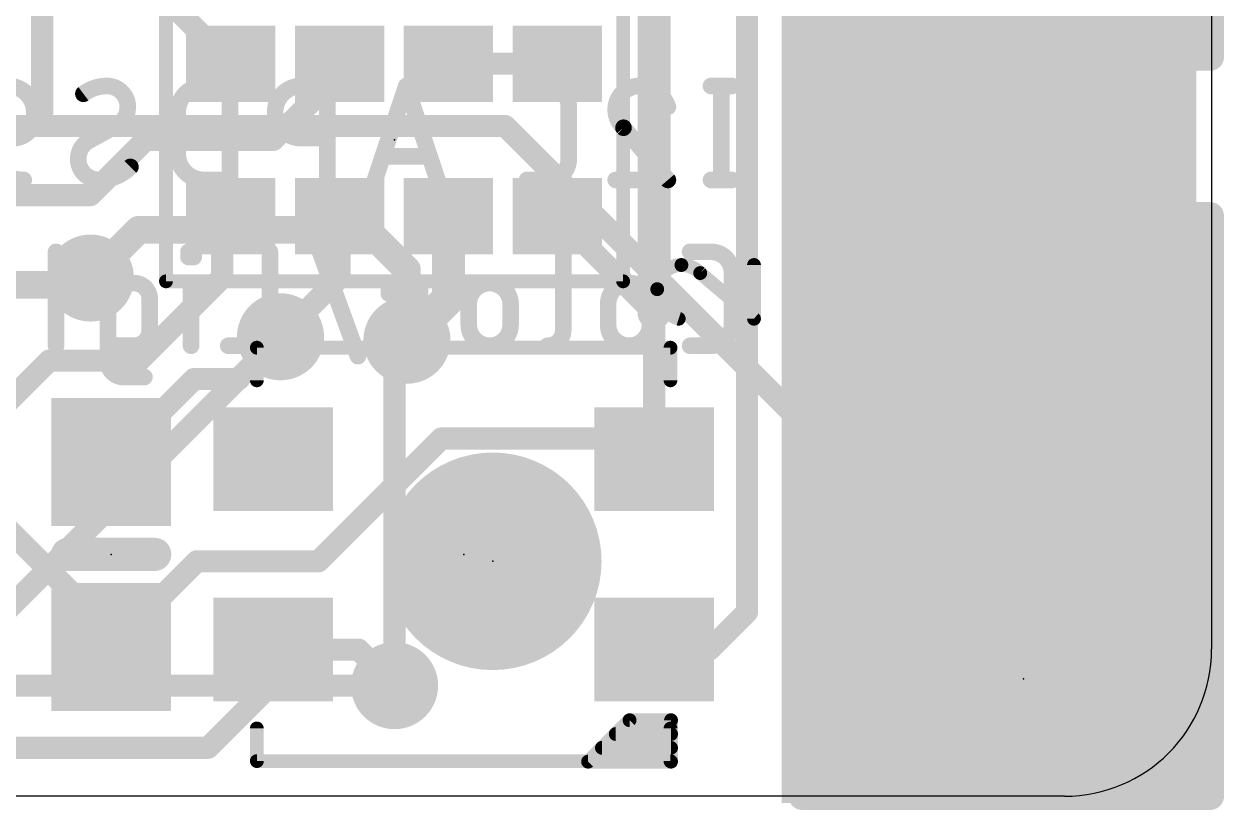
# Model space of a CAD drawing. Extents: x -5 to 27.9, y -6.2 to 6.2.
# Drawn here: x 16.92 to 27.94, y -6.16 to 1.07 of the extents above; entities that cross this region are included whole.
import ezdxf

# ---------------------------------------------------------------- set-up
doc = ezdxf.new("R2010")
doc.units = 0
for name, color, linetype in [('1', 12, 'CONTINUOUS'), ('16', 5, 'CONTINUOUS'), ('18', 3, 'CONTINUOUS'), ('20', 53, 'CONTINUOUS'), ('21', 40, 'CONTINUOUS'), ('22', 6, 'CONTINUOUS'), ('23', 53, 'CONTINUOUS'), ('24', 53, 'CONTINUOUS'), ('29', 253, 'CONTINUOUS'), ('30', 253, 'CONTINUOUS'), ('46', 140, 'CONTINUOUS')]:
    doc.layers.add(name, color=color, linetype=linetype)

# ---------------------------------------------------------------- blocks, each defined once
blk = doc.blocks.new('RECT')
blk.add_solid([(-0.5, -0.5), (0.5, -0.5), (-0.5, 0.5), (0.5, 0.5)])
blk = doc.blocks.new('PIE')
at = {"const_width": 0.5}
blk.add_lwpolyline([(0, -0.25, 1), (0, 0.25, 1), (0, -0.25)], format="xyb", dxfattribs=at)
blk = doc.blocks.new('ROUNDV')
at = {"const_width": 0.5}
blk.add_lwpolyline([(0, -0.25, 1), (0, 0.25, 1), (0, -0.25)], format="xyb", dxfattribs=at)

msp = doc.modelspace()

# ---------------------------------------------------------------- linework, layer by layer
at = {"layer": '1'}
for points, const_width in [([(24.0665, 0.762), (24.0665, 6.0325)], 0.254), ([(27.813, 6.0325), (27.813, 0.762)], 0.254), ([(23.5585, 2.5895), (23.5585, -4.3395)], 0.2032), ([(17.907, 1.608), (18.815, 0.7)], 0.2032), ([(22.705, 1.3615), (22.705, -1.59)], 0.3048), ([(27.813, 0.762), (24.0665, 0.762)], 0.254), ([(19.815, 0.6089), (19.815, 0.7)], 0.2032), ([(21.815, 0.7), (20.815, 0.7)], 0.2032), ([(19.815, 0.6089), (19.2061, 0)], 0.2032), ([(17.526, -0.508), (18.034, 0)], 0.2032), ([(18.034, 0), (19.2061, 0)], 0.2032), ([(14.1605, -0.508), (17.526, -0.508)], 0.2032), ([(18.736, -0.568), (18.6725, -0.6315)], 0.2032), ([(18.6725, -0.6315), (18.815, -0.6315)], 0.2032), ([(18.736, -0.568), (18.736, -1.2665)], 0.2032), ([(18.815, -0.6315), (18.815, -0.7)], 0.2032), ([(20.815, -0.7), (20.815, -1.4605)], 0.3048), ([(19.815, -0.7), (19.815, -1.267)], 0.2032), ([(21.815, -0.7), (22.705, -1.59)], 0.2032), ([(24.0665, -0.6985), (27.813, -0.6985)], 0.254), ([(24.0665, -6.0325), (24.0665, -0.6985)], 0.254), ([(27.813, -0.6985), (27.813, -6.0325)], 0.254), ([(17.4625, -1.3335), (16.2805, -1.3335)], 0.254), ([(17.526, -1.27), (17.4625, -1.3335)], 0.254), ([(18.736, -1.2665), (17.974, -2.0285)], 0.2032), ([(19.2722, -1.8098), (19.815, -1.267)], 0.2032), ([(20.434, -1.8415), (20.815, -1.4605)], 0.3048), ([(22.705, -1.59), (22.705, -2.935)], 0.2032), ([(19.2722, -1.8098), (18.8912, -2.1907)], 0.2032), ([(17.1485, -2.0285), (16.2805, -2.8965)], 0.2032), ([(17.1485, -2.0285), (17.974, -2.0285)], 0.2032), ([(18.8912, -2.1907), (18.8912, -2.198)], 0.2032), ([(17.7165, -2.96), (18.4785, -2.198)], 0.2032), ([(18.8912, -2.198), (18.4785, -2.198)], 0.2032), ([(19.6215, -3.8735), (20.7505, -2.7445)], 0.2032), ([(20.7505, -2.7445), (22.5145, -2.7445)], 0.2032), ([(22.5145, -2.7445), (22.705, -2.935)], 0.2032), ([(17.7165, -4.525), (16.1925, -3.001)], 0.2032), ([(17.7165, -4.66), (18.503, -3.8735)], 0.2032), ([(18.503, -3.8735), (19.6215, -3.8735)], 0.2032), ([(23.5585, -4.3395), (23.213, -4.685)], 0.2032), ([(17.7165, -4.66), (17.7165, -4.525)], 0.2032), ([(19.205, -4.685), (19.205, -4.826)], 0.254), ([(19.205, -4.685), (19.304, -4.685)], 0.254), ([(19.304, -4.685), (19.9885, -4.685)], 0.2032), ([(19.9885, -4.685), (20.2247, -4.9213)], 0.2032), ([(23.213, -4.685), (22.705, -4.685)], 0.2032), ([(19.205, -4.826), (19.205, -4.9885)], 0.2032), ([(20.32, -5.0165), (20.2247, -4.9213)], 0.254), ([(19.205, -4.9885), (18.6055, -5.588)], 0.2032), ([(20.32, -5.0165), (20.32, -5.0165)], 0.254), ([(18.6055, -5.588), (16.764, -5.588)], 0.2032), ([(27.813, -6.0325), (24.0665, -6.0325)], 0.254)]:
    msp.add_lwpolyline(points, dxfattribs=dict(at, const_width=const_width))
for points, const_width in [([(24.0665, 0.8255, 1), (24.0665, 0.6985)], 0.127), ([(27.813, 0.6985, 1), (27.813, 0.8255)], 0.127), ([(18.7791, 0.6641, 1), (18.8509, 0.7359)], 0.1016), ([(19.8658, 0.7, 1), (19.7642, 0.7)], 0.1016), ([(20.815, 0.7508, 1), (20.815, 0.6492)], 0.1016), ([(21.815, 0.6492, 1), (21.815, 0.7508)], 0.1016), ([(24.003, 0.762, 1), (24.13, 0.762)], 0.127), ([(27.7495, 0.762, 1), (27.8765, 0.762)], 0.127), ([(19.8509, 0.573, 1), (19.7791, 0.6449)], 0.1016), ([(19.7642, 0.6089, 1), (19.8658, 0.6089)], 0.1016), ([(18.034, 0.0508, 1), (18.034, -0.0508)], 0.1016), ([(18.0699, -0.0359, 1), (17.9981, 0.0359)], 0.1016), ([(19.1701, 0.0359, 1), (19.242, -0.0359)], 0.1016), ([(19.2061, -0.0508, 1), (19.2061, 0.0508)], 0.1016), ([(17.4901, -0.4721, 1), (17.5619, -0.5439)], 0.1016), ([(17.526, -0.5588, 1), (17.526, -0.4572)], 0.1016), ([(18.6725, -0.5807, 1), (18.6725, -0.6823)], 0.1016), ([(18.6366, -0.5956, 1), (18.7084, -0.6674)], 0.1016), ([(18.7868, -0.568, 1), (18.6852, -0.568)], 0.1016), ([(18.7719, -0.6039, 1), (18.7001, -0.5321)], 0.1016), ([(18.8658, -0.6315, 1), (18.7642, -0.6315)], 0.1016), ([(18.815, -0.6823, 1), (18.815, -0.5807)], 0.1016), ([(20.8912, -0.7, 1), (20.7388, -0.7)], 0.1524), ([(18.7642, -0.7, 1), (18.8658, -0.7)], 0.1016), ([(19.8658, -0.7, 1), (19.7642, -0.7)], 0.1016), ([(21.8509, -0.6641, 1), (21.7791, -0.7359)], 0.1016), ([(24.0665, -0.635, 1), (24.0665, -0.762)], 0.127), ([(24.13, -0.6985, 1), (24.003, -0.6985)], 0.127), ([(27.8765, -0.6985, 1), (27.7495, -0.6985)], 0.127), ([(27.813, -0.762, 1), (27.813, -0.635)], 0.127), ([(17.4625, -1.397, 1), (17.4625, -1.27)], 0.127), ([(17.5709, -1.3149, 1), (17.4811, -1.2251)], 0.127), ([(18.7719, -1.3024, 1), (18.7001, -1.2306)], 0.1016), ([(19.8509, -1.3029, 1), (19.7791, -1.2311)], 0.1016), ([(17.4176, -1.2886, 1), (17.5074, -1.3784)], 0.127), ([(18.6852, -1.2665, 1), (18.7868, -1.2665)], 0.1016), ([(19.7642, -1.267, 1), (19.8658, -1.267)], 0.1016), ([(20.8689, -1.5144, 1), (20.7611, -1.4066)], 0.1524), ([(20.7388, -1.4605, 1), (20.8912, -1.4605)], 0.1524), ([(22.6288, -1.59, 1), (22.7812, -1.59)], 0.1524), ([(22.7558, -1.59, 1), (22.6542, -1.59)], 0.1016), ([(22.6691, -1.6259, 1), (22.7409, -1.5541)], 0.1016), ([(19.2363, -1.7738, 1), (19.3082, -1.8457)], 0.1016), ([(19.3082, -1.8457, 1), (19.2363, -1.7738)], 0.1016), ([(20.3801, -1.7876, 1), (20.4879, -1.8954)], 0.1524), ([(17.1485, -1.9777, 1), (17.1485, -2.0793)], 0.1016), ([(17.1844, -2.0644, 1), (17.1126, -1.9926)], 0.1016), ([(17.9381, -1.9926, 1), (18.0099, -2.0644)], 0.1016), ([(17.974, -2.0793, 1), (17.974, -1.9777)], 0.1016), ([(18.942, -2.1907, 1), (18.8405, -2.1907)], 0.1016), ([(18.4785, -2.1472, 1), (18.4785, -2.2488)], 0.1016), ([(18.5144, -2.2339, 1), (18.4426, -2.1621)], 0.1016), ([(18.8553, -2.1548, 1), (18.9272, -2.2267)], 0.1016), ([(18.8405, -2.198, 1), (18.942, -2.198)], 0.1016), ([(18.8912, -2.2488, 1), (18.8912, -2.1472)], 0.1016), ([(20.7505, -2.6937, 1), (20.7505, -2.7953)], 0.1016), ([(20.7864, -2.7804, 1), (20.7146, -2.7086)], 0.1016), ([(22.5504, -2.7086, 1), (22.4786, -2.7804)], 0.1016), ([(22.5145, -2.7953, 1), (22.5145, -2.6937)], 0.1016), ([(22.6691, -2.9709, 1), (22.7409, -2.8991)], 0.1016), ([(17.6806, -2.9241, 1), (17.7524, -2.9959)], 0.1016), ([(22.6542, -2.935, 1), (22.7558, -2.935)], 0.1016), ([(18.503, -3.8227, 1), (18.503, -3.9243)], 0.1016), ([(18.5389, -3.9094, 1), (18.4671, -3.8376)], 0.1016), ([(19.5856, -3.8376, 1), (19.6574, -3.9094)], 0.1016), ([(19.6215, -3.9243, 1), (19.6215, -3.8227)], 0.1016), ([(23.5077, -4.3395, 1), (23.6093, -4.3395)], 0.1016), ([(23.5944, -4.3754, 1), (23.5226, -4.3036)], 0.1016), ([(17.7673, -4.525, 1), (17.6657, -4.525)], 0.1016), ([(17.6806, -4.5609, 1), (17.7524, -4.489)], 0.1016), ([(17.6806, -4.6241, 1), (17.7524, -4.6959)], 0.1016), ([(17.6657, -4.66, 1), (17.7673, -4.66)], 0.1016), ([(19.2685, -4.685, 1), (19.1415, -4.685)], 0.127), ([(19.205, -4.6215, 1), (19.205, -4.7485)], 0.127), ([(19.304, -4.6342, 1), (19.304, -4.7358)], 0.1016), ([(19.304, -4.7485, 1), (19.304, -4.6215)], 0.127), ([(20.0244, -4.6491, 1), (19.9526, -4.7209)], 0.1016), ([(19.9885, -4.7358, 1), (19.9885, -4.6342)], 0.1016), ([(22.705, -4.6342, 1), (22.705, -4.7358)], 0.1016), ([(23.1771, -4.6491, 1), (23.2489, -4.7209)], 0.1016), ([(23.213, -4.7358, 1), (23.213, -4.6342)], 0.1016), ([(19.2558, -4.826, 1), (19.1542, -4.826)], 0.1016), ([(19.1415, -4.826, 1), (19.2685, -4.826)], 0.127), ([(20.2696, -4.8763, 1), (20.1798, -4.9662)], 0.127), ([(20.1888, -4.9572, 1), (20.2607, -4.8853)], 0.1016), ([(19.1542, -4.9885, 1), (19.2558, -4.9885)], 0.1016), ([(19.2409, -5.0244, 1), (19.1691, -4.9526)], 0.1016), ([(20.32, -4.953, 1), (20.32, -5.08)], 0.127), ([(20.2751, -5.0614, 1), (20.3649, -4.9716)], 0.127), ([(20.32, -5.08, 1), (20.32, -4.953)], 0.127), ([(18.5696, -5.5521, 1), (18.6414, -5.6239)], 0.1016), ([(18.6055, -5.6388, 1), (18.6055, -5.5372)], 0.1016), ([(24.0665, -5.969, 1), (24.0665, -6.096)], 0.127), ([(27.813, -6.096, 1), (27.813, -5.969)], 0.127), ([(24.003, -6.0325, 1), (24.13, -6.0325)], 0.127), ([(27.7495, -6.0325, 1), (27.8765, -6.0325)], 0.127)]:
    msp.add_lwpolyline(points, format="xyb", dxfattribs=dict(at, const_width=const_width))
at = {"layer": '16'}
for points, const_width in [([(24.0665, 0.762), (24.0665, 6.0325)], 0.254), ([(27.813, 6.0325), (27.813, 0.762)], 0.254), ([(27.813, 0.762), (24.0665, 0.762)], 0.254), ([(15.367, 0.127), (21.336, 0.127)], 0.2032), ([(21.336, 0.127), (24.638, -3.175)], 0.2032), ([(24.0665, -0.6985), (27.813, -0.6985)], 0.254), ([(24.0665, -5.969), (24.0665, -0.6985)], 0.254), ([(27.813, -0.6985), (27.813, -5.969)], 0.254), ([(17.526, -1.27), (17.9705, -0.8255)], 0.254), ([(20.066, -0.8255), (17.9705, -0.8255)], 0.254), ([(20.066, -0.8255), (20.434, -1.1935)], 0.254), ([(20.434, -1.1935), (20.434, -1.8415)], 0.254), ([(16.5735, -4.5085), (19.2722, -1.8098)], 0.2032), ([(20.32, -1.9555), (20.434, -1.8415)], 0.2032), ([(20.32, -4.826), (20.32, -1.9555)], 0.2032), ([(24.638, -3.175), (26.035, -3.175)], 0.2032), ([(20.32, -5.0165), (20.32, -4.826)], 0.254), ([(20.066, -5.0165), (8.1915, -5.0165)], 0.2032), ([(20.32, -5.0165), (20.066, -5.0165)], 0.254), ([(27.813, -5.969), (24.0665, -5.969)], 0.254)]:
    msp.add_lwpolyline(points, dxfattribs=dict(at, const_width=const_width))
for points, const_width in [([(24.0665, 0.8255, 1), (24.0665, 0.6985)], 0.127), ([(27.813, 0.6985, 1), (27.813, 0.8255)], 0.127), ([(24.003, 0.762, 1), (24.13, 0.762)], 0.127), ([(27.7495, 0.762, 1), (27.8765, 0.762)], 0.127), ([(21.3719, 0.1629, 1), (21.3001, 0.0911)], 0.1016), ([(21.336, 0.0762, 1), (21.336, 0.1778)], 0.1016), ([(24.0665, -0.635, 1), (24.0665, -0.762)], 0.127), ([(24.13, -0.6985, 1), (24.003, -0.6985)], 0.127), ([(27.8765, -0.6985, 1), (27.7495, -0.6985)], 0.127), ([(27.813, -0.762, 1), (27.813, -0.635)], 0.127), ([(17.9705, -0.762, 1), (17.9705, -0.889)], 0.127), ([(18.0154, -0.8704, 1), (17.9256, -0.7806)], 0.127), ([(20.1109, -0.7806, 1), (20.0211, -0.8704)], 0.127), ([(20.066, -0.889, 1), (20.066, -0.762)], 0.127), ([(20.4975, -1.1935, 1), (20.3705, -1.1935)], 0.127), ([(20.3891, -1.2384, 1), (20.4789, -1.1486)], 0.127), ([(17.4811, -1.2251, 1), (17.5709, -1.3149)], 0.127), ([(19.3082, -1.8457, 1), (19.2363, -1.7738)], 0.1016), ([(20.4699, -1.8774, 1), (20.3981, -1.8056)], 0.1016), ([(20.3708, -1.9555, 1), (20.2692, -1.9555)], 0.1016), ([(20.2841, -1.9196, 1), (20.3559, -1.9914)], 0.1016), ([(20.3705, -1.8415, 1), (20.4975, -1.8415)], 0.127), ([(24.638, -3.1242, 1), (24.638, -3.2258)], 0.1016), ([(26.035, -3.2258, 1), (26.035, -3.1242)], 0.1016), ([(24.6021, -3.2109, 1), (24.6739, -3.1391)], 0.1016), ([(20.3835, -4.826, 1), (20.2565, -4.826)], 0.127), ([(20.2692, -4.826, 1), (20.3708, -4.826)], 0.1016), ([(20.066, -4.953, 1), (20.066, -5.08)], 0.127), ([(20.066, -5.0673, 1), (20.066, -4.9657)], 0.1016), ([(20.2565, -5.0165, 1), (20.3835, -5.0165)], 0.127), ([(20.32, -5.08, 1), (20.32, -4.953)], 0.127), ([(24.0665, -5.9055, 1), (24.0665, -6.0325)], 0.127), ([(27.813, -6.0325, 1), (27.813, -5.9055)], 0.127), ([(24.003, -5.969, 1), (24.13, -5.969)], 0.127), ([(27.7495, -5.969, 1), (27.8765, -5.969)], 0.127)]:
    msp.add_lwpolyline(points, format="xyb", dxfattribs=dict(at, const_width=const_width))
at = {"layer": '20'}
for p, q in [((27.8255, 4.6824), (27.8255, -4.6825)), ((26.4755, -6.0325), (-3.683, -6.0325))]:
    msp.add_line(p, q, dxfattribs=at)
msp.add_arc((26.4755, -4.6825), 1.35, 270, 0, dxfattribs=at)
at = {"layer": '21'}
for points, const_width in [([(17.0829, 4.4495), (17.0829, 0.2495)], 0.2032), ([(18.22, -1.3), (18.22, 1.3)], 0.127), ([(22.42, 1.3), (22.42, -1.3)], 0.127), ([(23.622, -1.6439), (23.622, -1.1501)], 0.127), ([(23.1281, -1.2241), (23.622, -1.6439)], 0.127), ([(22.42, -1.3), (18.22, -1.3)], 0.127), ([(22.855, -1.91), (19.055, -1.91)], 0.127), ([(19.055, -1.91), (19.055, -2.21)], 0.127), ([(22.855, -2.21), (22.855, -1.91)], 0.127), ([(18.1165, -3.81), (17.3165, -3.81)], 0.3048), ([(22.479, -5.334), (22.098, -5.715)], 0.127), ([(22.86, -5.334), (22.479, -5.334)], 0.127), ([(22.86, -5.715), (22.86, -5.334)], 0.127), ([(19.055, -5.71), (19.055, -5.41)], 0.127), ([(22.352, -5.461), (22.86, -5.461)], 0.127), ([(22.855, -5.41), (22.855, -5.71)], 0.127), ([(22.225, -5.588), (22.86, -5.588)], 0.127), ([(22.855, -5.71), (19.055, -5.71)], 0.127), ([(22.098, -5.715), (22.86, -5.715)], 0.127), ([(22.098, -5.715), (22.86, -5.715)], 0.127)]:
    msp.add_lwpolyline(points, dxfattribs=dict(at, const_width=const_width))
for points, const_width in [([(17.0321, 0.2495, 1), (17.1337, 0.2495)], 0.1016), ([(22.9552, -1.1501, 0.4142), (22.733, -1.3723)], 0.127), ([(23.1281, -1.2241, 0.2053), (22.9552, -1.1501)], 0.127), ([(22.9552, -1.1183, 1), (22.9553, -1.1818)], 0.0635), ([(22.9552, -1.1818, 1), (22.9552, -1.1183)], 0.0635), ([(23.6537, -1.1501, 1), (23.5903, -1.1501)], 0.0635), ([(23.1487, -1.1999, 1), (23.1075, -1.2483)], 0.0635), ([(23.1051, -1.246, 1), (23.1511, -1.2022)], 0.0635), ([(18.22, -1.2683, 1), (18.22, -1.3317)], 0.0635), ([(18.1883, -1.3, 1), (18.2518, -1.3)], 0.0635), ([(22.3883, -1.3, 1), (22.4518, -1.3)], 0.0635), ([(22.42, -1.3317, 1), (22.42, -1.2683)], 0.0635), ([(22.733, -1.3723, 0.3252), (22.9306, -1.6439)], 0.127), ([(22.7647, -1.3723, 1), (22.7013, -1.3723)], 0.0635), ([(22.7013, -1.3723, 1), (22.7647, -1.3723)], 0.0635), ([(22.9208, -1.6741, 1), (22.9403, -1.6137)], 0.0635), ([(23.5903, -1.6439, 1), (23.6537, -1.6439)], 0.0635), ([(23.6014, -1.6681, 1), (23.6426, -1.6198)], 0.0635), ([(19.055, -1.8783, 1), (19.055, -1.9418)], 0.0635), ([(19.0867, -1.91, 1), (19.0233, -1.91)], 0.0635), ([(22.8867, -1.91, 1), (22.8233, -1.91)], 0.0635), ([(22.855, -1.9418, 1), (22.855, -1.8783)], 0.0635), ([(19.0233, -2.21, 1), (19.0867, -2.21)], 0.0635), ([(22.8233, -2.21, 1), (22.8867, -2.21)], 0.0635), ([(17.3165, -3.7338, 1), (17.3165, -3.8862)], 0.1524), ([(18.1165, -3.8862, 1), (18.1165, -3.7338)], 0.1524), ([(22.479, -5.3023, 1), (22.479, -5.3658)], 0.0635), ([(22.5015, -5.3565, 1), (22.4565, -5.3115)], 0.0635), ([(22.8917, -5.334, 1), (22.8283, -5.334)], 0.0635), ([(22.86, -5.3658, 1), (22.86, -5.3023)], 0.0635), ([(19.0867, -5.41, 1), (19.0233, -5.41)], 0.0635), ([(22.352, -5.4293, 1), (22.352, -5.4928)], 0.0635), ([(22.8867, -5.41, 1), (22.8233, -5.41)], 0.0635), ([(22.86, -5.4928, 1), (22.86, -5.4293)], 0.0635), ([(22.225, -5.5563, 1), (22.225, -5.6197)], 0.0635), ([(22.86, -5.6197, 1), (22.86, -5.5563)], 0.0635), ([(19.055, -5.6783, 1), (19.055, -5.7417)], 0.0635), ([(19.0233, -5.71, 1), (19.0867, -5.71)], 0.0635), ([(22.0755, -5.6925, 1), (22.1205, -5.7375)], 0.0635), ([(22.098, -5.6833, 1), (22.098, -5.7467)], 0.0635), ([(22.098, -5.6833, 1), (22.098, -5.7467)], 0.0635), ([(22.8233, -5.71, 1), (22.8867, -5.71)], 0.0635), ([(22.8283, -5.715, 1), (22.8917, -5.715)], 0.0635), ([(22.855, -5.7417, 1), (22.855, -5.6783)], 0.0635), ([(22.86, -5.7467, 1), (22.86, -5.6833)], 0.0635), ([(22.86, -5.7467, 1), (22.86, -5.6833)], 0.0635)]:
    msp.add_lwpolyline(points, format="xyb", dxfattribs=dict(at, const_width=const_width))
at = {"layer": '22'}
for points, const_width in [([(17.0096, 0.2554, 1), (16.5298, 0.2554)], 0.1524), ([(17.6776, 0.4953, 0.1623), (17.4617, 0.4233)], 0.1524), ([(17.8695, 0.3034, 0.4142), (17.6776, 0.4953)], 0.1524), ([(17.6776, 0.5334, 1), (17.6776, 0.4572)], 0.0762), ([(17.6776, 0.4572, 1), (17.6776, 0.5334)], 0.0762), ([(18.568, 0.4953, 0.4142), (18.3281, 0.2554)], 0.1524), ([(18.568, 0.5334, 1), (18.568, 0.4572)], 0.0762), ([(18.568, 0.4572, 1), (18.568, 0.5334)], 0.0762), ([(18.846, 0.4953, 1), (18.7698, 0.4953)], 0.0762), ([(18.8079, 0.4572, 1), (18.8079, 0.5334)], 0.0762), ([(19.4629, 0.4953, 1), (19.4629, 0.0155)], 0.1524), ([(19.4629, 0.5334, 1), (19.4629, 0.4572)], 0.0762), ([(19.4629, 0.4572, 1), (19.4629, 0.5334)], 0.0762), ([(19.7409, 0.4953, 1), (19.6647, 0.4953)], 0.0762), ([(19.7028, 0.4572, 1), (19.7028, 0.5334)], 0.0762), ([(20.4634, 0.5073, 1), (20.3911, 0.4833)], 0.0762), ([(20.4634, 0.4833, 1), (20.3911, 0.5073)], 0.0762), ([(21.5368, 0.5334, 1), (21.5368, 0.4572)], 0.0762), ([(21.9206, 0.3034, 0.4142), (21.7287, 0.4953)], 0.1524), ([(21.7287, 0.5334, 1), (21.7287, 0.4572)], 0.0762), ([(21.7287, 0.4572, 1), (21.7287, 0.5334)], 0.0762), ([(22.5673, 0.4953, 0.4142), (22.3514, 0.2794)], 0.1524), ([(22.8312, 0.3034, 0.3252), (22.5673, 0.4953)], 0.1524), ([(22.5673, 0.5334, 1), (22.5673, 0.4572)], 0.0762), ([(22.5673, 0.4572, 1), (22.5673, 0.5334)], 0.0762), ([(23.2269, 0.5334, 1), (23.2269, 0.4572)], 0.0762), ([(23.3609, 0.4953, 1), (23.2847, 0.4953)], 0.0762), ([(23.4188, 0.4572, 1), (23.4188, 0.5334)], 0.0762), ([(17.4388, 0.4538, 1), (17.4845, 0.3929)], 0.0762), ([(17.0477, 0.2554, 1), (16.9715, 0.2554)], 0.0762), ([(17.7735, 0.1355, 0.2656), (17.8695, 0.3034)], 0.1524), ([(17.9076, 0.3034, 1), (17.8314, 0.3034)], 0.0762), ([(17.8314, 0.3034, 1), (17.9076, 0.3034)], 0.0762), ([(18.3662, 0.2554, 1), (18.29, 0.2554)], 0.0762), ([(21.9587, 0.3034, 1), (21.8825, 0.3034)], 0.0762), ([(21.8825, 0.3034, 1), (21.9587, 0.3034)], 0.0762), ([(22.3514, 0.2794, 0.2053), (22.4234, 0.1115)], 0.1524), ([(22.3895, 0.2794, 1), (22.3133, 0.2794)], 0.0762), ([(22.795, 0.2916, 1), (22.8675, 0.3151)], 0.0762), ([(16.8177, 0.0155, 0.4142), (17.0096, 0.2074)], 0.1524), ([(16.9715, 0.2554, 1), (17.0477, 0.2554)], 0.0762), ([(17.0477, 0.2074, 1), (16.9715, 0.2074)], 0.0762), ([(16.9715, 0.2074, 1), (17.0477, 0.2074)], 0.0762), ([(18.29, 0.2554, 1), (18.3662, 0.2554)], 0.0762), ([(22.3133, 0.2794, 1), (22.3895, 0.2794)], 0.0762), ([(17.7542, 0.1683, 1), (17.7929, 0.1026)], 0.0762), ([(17.7918, 0.102, 1), (17.7553, 0.1689)], 0.0762), ([(22.4524, 0.1362, 1), (22.3944, 0.0868)], 0.0762), ([(22.3971, 0.0839, 1), (22.4497, 0.1391)], 0.0762), ([(16.5298, 0.0155, 0.4142), (16.9136, -0.3683)], 0.1524), ([(17.5097, -0.0085, 0.2656), (17.4137, -0.1764)], 0.1524), ([(17.4914, 0.025, 1), (17.5279, -0.0419)], 0.0762), ([(17.529, -0.0413, 1), (17.4903, 0.0244)], 0.0762), ([(19.4629, 0.0536, 1), (19.4629, -0.0226)], 0.0762), ([(19.4629, -0.0226, 1), (19.4629, 0.0536)], 0.0762), ([(19.7028, -0.0226, 1), (19.7028, 0.0536)], 0.0762), ([(17.4137, -0.1764, 0.4142), (17.6056, -0.3683)], 0.1524), ([(17.4518, -0.1764, 1), (17.3756, -0.1764)], 0.0762), ([(18.3281, -0.1284, 0.4142), (18.568, -0.3683)], 0.1524), ([(18.3662, -0.1284, 1), (18.29, -0.1284)], 0.0762), ([(18.29, -0.1284, 1), (18.3662, -0.1284)], 0.0762), ([(20.2114, -0.1143, 1), (20.2114, -0.1905)], 0.0762), ([(20.6432, -0.1905, 1), (20.6432, -0.1143)], 0.0762), ([(21.7287, -0.3683, 0.4142), (21.9206, -0.1764)], 0.1524), ([(21.9587, -0.1764, 1), (21.8825, -0.1764)], 0.0762), ([(17.3756, -0.1764, 1), (17.4518, -0.1764)], 0.0762), ([(17.6056, -0.3683, 0.2), (17.8935, -0.2484)], 0.1524), ([(17.9205, -0.2752, 1), (17.8664, -0.2215)], 0.0762), ([(21.8825, -0.1764, 1), (21.9587, -0.1764)], 0.0762), ([(16.9136, -0.4064, 1), (16.9136, -0.3302)], 0.0762), ([(17.6056, -0.3302, 1), (17.6056, -0.4064)], 0.0762), ([(17.6056, -0.4064, 1), (17.6056, -0.3302)], 0.0762), ([(18.568, -0.3302, 1), (18.568, -0.4064)], 0.0762), ([(18.568, -0.4064, 1), (18.568, -0.3302)], 0.0762), ([(18.7698, -0.3683, 1), (18.846, -0.3683)], 0.0762), ([(18.8079, -0.4064, 1), (18.8079, -0.3302)], 0.0762), ([(19.6647, -0.3683, 1), (19.7409, -0.3683)], 0.0762), ([(20.1032, -0.3563, 1), (20.1755, -0.3803)], 0.0762), ([(20.679, -0.3803, 1), (20.7513, -0.3563)], 0.0762), ([(21.5368, -0.3302, 1), (21.5368, -0.4064)], 0.0762), ([(21.7287, -0.3302, 1), (21.7287, -0.4064)], 0.0762), ([(21.7287, -0.4064, 1), (21.7287, -0.3302)], 0.0762), ([(22.3514, -0.3302, 1), (22.3514, -0.4064)], 0.0762), ([(22.8022, -0.393, 1), (22.8602, -0.3436)], 0.0762), ([(22.8312, -0.4064, 1), (22.8312, -0.3302)], 0.0762), ([(23.2269, -0.3302, 1), (23.2269, -0.4064)], 0.0762), ([(23.2847, -0.3683, 1), (23.3609, -0.3683)], 0.0762), ([(23.4188, -0.4064, 1), (23.4188, -0.3302)], 0.0762), ([(19.6357, -0.9197, 1), (19.5641, -0.9458)], 0.0762), ([(17.2482, -1.0287, 1), (17.172, -1.0287)], 0.0762), ([(18.4267, -0.9906, 1), (18.4267, -1.0668)], 0.0762), ([(18.4648, -1.0287, 1), (18.3886, -1.0287)], 0.0762), ([(18.5128, -1.0287, 1), (18.4366, -1.0287)], 0.0762), ([(18.4747, -1.0668, 1), (18.4747, -0.9906)], 0.0762), ([(19.2138, -1.0287, 1), (19.1376, -1.0287)], 0.0762), ([(21.9077, -1.0287, 1), (21.8315, -1.0287)], 0.0762), ([(23.035, -0.9906, 1), (23.035, -1.0668)], 0.0762), ([(23.4188, -1.2206, 0.4142), (23.2269, -1.0287)], 0.1524), ([(23.2269, -0.9906, 1), (23.2269, -1.0668)], 0.0762), ([(23.2269, -1.0668, 1), (23.2269, -0.9906)], 0.0762), ([(18.4267, -1.0386, 1), (18.4267, -1.1148)], 0.0762), ([(18.3886, -1.0767, 1), (18.4648, -1.0767)], 0.0762), ([(18.4366, -1.0767, 1), (18.5128, -1.0767)], 0.0762), ([(18.4747, -1.1148, 1), (18.4747, -1.0386)], 0.0762), ([(23.4569, -1.2206, 1), (23.3807, -1.2206)], 0.0762), ([(23.3807, -1.2206, 1), (23.4569, -1.2206)], 0.0762), ([(16.9702, -1.3166, 0.4142), (16.8263, -1.4605)], 0.1524), ([(16.9702, -1.2785, 1), (16.9702, -1.3547)], 0.0762), ([(16.9702, -1.3547, 1), (16.9702, -1.2785)], 0.0762), ([(17.2101, -1.3547, 1), (17.2101, -1.2785)], 0.0762), ([(17.6865, -1.2785, 1), (17.6865, -1.3547)], 0.0762), ([(17.7246, -1.3166, 1), (17.6484, -1.3166)], 0.0762), ([(18.0703, -1.4605, 0.4142), (17.9264, -1.3166)], 0.1524), ([(17.9264, -1.2785, 1), (17.9264, -1.3547)], 0.0762), ([(17.9264, -1.3547, 1), (17.9264, -1.2785)], 0.0762), ([(18.4888, -1.3166, 1), (18.4126, -1.3166)], 0.0762), ([(20.2674, -1.2785, 1), (20.2674, -1.3547)], 0.0762), ([(20.3055, -1.3166, 1), (20.2293, -1.3166)], 0.0762), ([(20.5933, -1.3166, 1), (20.5171, -1.3166)], 0.0762), ([(20.5552, -1.3547, 1), (20.5552, -1.2785)], 0.0762), ([(21.3858, -1.5085, 1), (21.002, -1.5085)], 0.1524), ([(22.666, -1.5085, 1), (22.2821, -1.5085)], 0.1524), ([(18.1084, -1.4605, 1), (18.0322, -1.4605)], 0.0762), ([(18.0322, -1.4605, 1), (18.1084, -1.4605)], 0.0762), ([(20.2293, -1.4125, 1), (20.3055, -1.4125)], 0.0762), ([(21.0401, -1.5085, 1), (20.9639, -1.5085)], 0.0762), ([(21.4239, -1.5085, 1), (21.3477, -1.5085)], 0.0762), ([(22.3202, -1.5085, 1), (22.244, -1.5085)], 0.0762), ([(22.7041, -1.5085, 1), (22.6279, -1.5085)], 0.0762), ([(20.9639, -1.5085, 1), (21.0401, -1.5085)], 0.0762), ([(21.3477, -1.5085, 1), (21.4239, -1.5085)], 0.0762), ([(22.244, -1.5085, 1), (22.3202, -1.5085)], 0.0762), ([(22.6279, -1.5085, 1), (22.7041, -1.5085)], 0.0762), ([(21.002, -1.7004, 1), (21.3858, -1.7004)], 0.1524), ([(21.0401, -1.7004, 1), (20.9639, -1.7004)], 0.0762), ([(21.4239, -1.7004, 1), (21.3477, -1.7004)], 0.0762), ([(22.2821, -1.7004, 1), (22.666, -1.7004)], 0.1524), ([(22.3202, -1.7004, 1), (22.244, -1.7004)], 0.0762), ([(22.7041, -1.7004, 1), (22.6279, -1.7004)], 0.0762), ([(23.2269, -1.8923, 0.4142), (23.4188, -1.7004)], 0.1524), ([(23.4569, -1.7004, 1), (23.3807, -1.7004)], 0.0762), ([(17.9264, -1.8923, 0.4142), (18.0703, -1.7484)], 0.1524), ([(18.1084, -1.7484, 1), (18.0322, -1.7484)], 0.0762), ([(18.0322, -1.7484, 1), (18.1084, -1.7484)], 0.0762), ([(20.9639, -1.7004, 1), (21.0401, -1.7004)], 0.0762), ([(21.3477, -1.7004, 1), (21.4239, -1.7004)], 0.0762), ([(21.7257, -1.8923, 0.4142), (21.8696, -1.7484)], 0.1524), ([(21.9077, -1.7484, 1), (21.8315, -1.7484)], 0.0762), ([(21.8315, -1.7484, 1), (21.9077, -1.7484)], 0.0762), ([(22.244, -1.7004, 1), (22.3202, -1.7004)], 0.0762), ([(22.6279, -1.7004, 1), (22.7041, -1.7004)], 0.0762), ([(23.3807, -1.7004, 1), (23.4569, -1.7004)], 0.0762), ([(17.172, -1.8923, 1), (17.2482, -1.8923)], 0.0762), ([(17.6865, -1.8542, 1), (17.6865, -1.9304)], 0.0762), ([(17.9264, -1.8542, 1), (17.9264, -1.9304)], 0.0762), ([(17.9264, -1.9304, 1), (17.9264, -1.8542)], 0.0762), ([(18.4126, -1.8923, 1), (18.4888, -1.8923)], 0.0762), ([(18.7919, -1.8542, 1), (18.7919, -1.9304)], 0.0762), ([(19.1376, -1.8923, 1), (19.2138, -1.8923)], 0.0762), ([(19.1757, -1.9304, 1), (19.1757, -1.8542)], 0.0762), ([(20.5171, -1.8923, 1), (20.5933, -1.8923)], 0.0762), ([(21.7257, -1.8542, 1), (21.7257, -1.9304)], 0.0762), ([(23.035, -1.8542, 1), (23.035, -1.9304)], 0.0762), ([(23.2269, -1.8542, 1), (23.2269, -1.9304)], 0.0762), ([(23.2269, -1.9304, 1), (23.2269, -1.8542)], 0.0762), ([(17.6865, -2.0362, 0.4142), (17.8304, -2.1802)], 0.1524), ([(17.7246, -2.0362, 1), (17.6484, -2.0362)], 0.0762), ([(19.9479, -2.0013, 1), (20.0195, -1.9752)], 0.0762), ([(17.6484, -2.0362, 1), (17.7246, -2.0362)], 0.0762), ([(17.8304, -2.1421, 1), (17.8304, -2.2183)], 0.0762), ([(17.8304, -2.2183, 1), (17.8304, -2.1421)], 0.0762), ([(18.0223, -2.2183, 1), (18.0223, -2.1421)], 0.0762)]:
    msp.add_lwpolyline(points, format="xyb", dxfattribs=dict(at, const_width=const_width))
at = {"layer": '22', "const_width": 0.1524}
for points in [[(18.8079, 0.4953), (18.568, 0.4953)], [(18.8079, -0.3683), (18.8079, 0.4953)], [(19.7028, 0.4953), (19.4629, 0.4953)], [(19.7028, -0.3683), (19.7028, 0.4953)], [(20.4273, 0.4953), (20.1394, -0.3683)], [(20.7151, -0.3683), (20.4273, 0.4953)], [(21.7287, 0.4953), (21.5368, 0.4953)], [(23.4188, 0.4953), (23.2269, 0.4953)], [(23.3228, 0.4953), (23.3228, -0.3683)], [(17.0096, 0.2074), (17.0096, 0.2554)], [(18.3281, 0.2554), (18.3281, -0.1284)], [(21.9206, -0.1764), (21.9206, 0.3034)], [(17.5097, -0.0085), (17.7735, 0.1355)], [(22.4234, 0.1115), (22.8312, -0.3683)], [(19.4629, 0.0155), (19.7028, 0.0155)], [(20.2114, -0.1524), (20.6432, -0.1524)], [(18.568, -0.3683), (18.8079, -0.3683)], [(21.5368, -0.3683), (21.7287, -0.3683)], [(22.8312, -0.3683), (22.3514, -0.3683)], [(23.4188, -0.3683), (23.2269, -0.3683)], [(19.9837, -1.9883), (19.5999, -0.9327)], [(17.2101, -1.8923), (17.2101, -1.0287)], [(18.4747, -1.0287), (18.4267, -1.0287)], [(18.4267, -1.0287), (18.4267, -1.0767)], [(18.4747, -1.0767), (18.4747, -1.0287)], [(19.1757, -1.0287), (19.1757, -1.8923)], [(21.8696, -1.0287), (21.8696, -1.7484)], [(23.2269, -1.0287), (23.035, -1.0287)], [(18.4267, -1.0767), (18.4747, -1.0767)], [(23.4188, -1.7004), (23.4188, -1.2206)], [(17.2101, -1.3166), (16.9702, -1.3166)], [(17.9264, -1.3166), (17.6865, -1.3166)], [(17.6865, -1.3166), (17.6865, -2.0362)], [(18.4507, -1.8923), (18.4507, -1.3166)], [(20.5552, -1.3166), (20.2674, -1.3166)], [(20.2674, -1.3166), (20.2674, -1.4125)], [(20.5552, -1.8923), (20.5552, -1.3166)], [(18.0703, -1.7484), (18.0703, -1.4605)], [(21.002, -1.5085), (21.002, -1.7004)], [(21.3858, -1.7004), (21.3858, -1.5085)], [(22.2821, -1.5085), (22.2821, -1.7004)], [(22.666, -1.7004), (22.666, -1.5085)], [(17.6865, -1.8923), (17.9264, -1.8923)], [(19.1757, -1.8923), (18.7919, -1.8923)], [(23.035, -1.8923), (23.2269, -1.8923)], [(17.8304, -2.1802), (18.0223, -2.1802)]]:
    msp.add_lwpolyline(points, dxfattribs=at)
at = {"layer": '23'}
for p in [(20.32, 0), (17.7165, -3.81), (20.955, -3.81), (21.2217, -3.8735)]:
    msp.add_point(p, dxfattribs=at)
at = {"layer": '24'}
msp.add_point((26.0985, -4.953), dxfattribs=at)
at = {"layer": '29'}
for points, const_width in [([(21.2217, -3.1235, 0.4142), (20.4717, -3.8735)], 0.5), ([(21.9717, -3.8735, 0.4142), (21.2217, -3.1235)], 0.5), ([(21.2217, -2.9985, 1), (21.2217, -3.2485)], 0.25), ([(21.2217, -3.2485, 1), (21.2217, -2.9985)], 0.25), ([(20.4717, -3.8735, 0.4142), (21.2217, -4.6235)], 0.5), ([(20.5967, -3.8735, 1), (20.3467, -3.8735)], 0.25), ([(21.2217, -4.6235, 0.4142), (21.9717, -3.8735)], 0.5), ([(22.0967, -3.8735, 1), (21.8467, -3.8735)], 0.25), ([(20.3467, -3.8735, 1), (20.5967, -3.8735)], 0.25), ([(21.8467, -3.8735, 1), (22.0967, -3.8735)], 0.25), ([(21.2217, -4.4985, 1), (21.2217, -4.7485)], 0.25), ([(21.2217, -4.7485, 1), (21.2217, -4.4985)], 0.25)]:
    msp.add_lwpolyline(points, format="xyb", dxfattribs=dict(at, const_width=const_width))
at = {"layer": '46', "const_width": 0.1778}
for points in [[(25.2095, -2.286), (25.2095, 2.286)], [(26.3525, 2.286), (26.3525, -2.286)], [(26.3525, -2.286), (25.2095, -2.286)]]:
    msp.add_lwpolyline(points, dxfattribs=at)
at = {"layer": '46', "const_width": 0.0889}
for points in [[(25.2095, -2.2416, 1), (25.2095, -2.3304)], [(26.3525, -2.3304, 1), (26.3525, -2.2416)], [(25.1651, -2.286, 1), (25.254, -2.286)], [(26.3081, -2.286, 1), (26.397, -2.286)]]:
    msp.add_lwpolyline(points, format="xyb", dxfattribs=at)

# ---------------------------------------------------------------- block references
at = {"layer": '1', "xscale": 0.6, "yscale": 0.72, "rotation": 90}
for p in [(18.815, 0.7), (19.815, 0.7), (20.815, 0.7), (21.815, 0.7), (18.815, -0.7), (19.815, -0.7), (20.815, -0.7), (21.815, -0.7)]:
    msp.add_blockref('RECT', p, dxfattribs=at)
at = {"layer": '1', "rotation": 270}
for p, xscale in [((17.7165, -2.96), 1.075), ((19.205, -2.935), 0.85), ((22.705, -2.935), 0.85), ((17.7165, -4.66), 1.075), ((19.205, -4.685), 0.85), ((22.705, -4.685), 0.85)]:
    msp.add_blockref('RECT', p, dxfattribs=dict(at, xscale=xscale))
at = {"layer": '1'}
msp.add_blockref('PIE', (21.2217, -3.8735), dxfattribs=at)
at = {"layer": '16', "xscale": 1.5, "yscale": 1.5}
msp.add_blockref('PIE', (26.0985, -4.953), dxfattribs=at)
at = {"layer": '18', "xscale": 0.8001, "yscale": 0.8001}
for p in [(17.526, -1.27), (17.526, -1.27), (19.2722, -1.8098), (19.2722, -1.8098), (20.434, -1.8415), (20.434, -1.8415), (26.035, -3.2385), (26.035, -3.2385), (20.32, -5.0165), (20.32, -5.0165)]:
    msp.add_blockref('ROUNDV', p, dxfattribs=at)
at = {"layer": '29'}
for name, p, xscale, yscale in [('RECT', (25.781, 0), 3.81, 12.192), ('PIE', (21.2217, -3.8735), 1.1016, 1.1016)]:
    msp.add_blockref(name, p, dxfattribs=dict(at, xscale=xscale, yscale=yscale))
for p, xscale, yscale, rotation in [((18.815, 0.7), 0.7016, 0.8216, 90), ((19.815, 0.7), 0.7016, 0.8216, 90), ((20.815, 0.7), 0.7016, 0.8216, 90), ((21.815, 0.7), 0.7016, 0.8216, 90), ((18.815, -0.7), 0.7016, 0.8216, 90), ((19.815, -0.7), 0.7016, 0.8216, 90), ((20.815, -0.7), 0.7016, 0.8216, 90), ((21.815, -0.7), 0.7016, 0.8216, 90), ((17.7165, -2.96), 1.1766, 1.1016, 270), ((19.205, -2.935), 0.9516, 1.1016, 270), ((22.705, -2.935), 0.9516, 1.1016, 270), ((17.7165, -4.66), 1.1766, 1.1016, 270), ((19.205, -4.685), 0.9516, 1.1016, 270), ((22.705, -4.685), 0.9516, 1.1016, 270)]:
    msp.add_blockref('RECT', p, dxfattribs=dict(at, xscale=xscale, yscale=yscale, rotation=rotation))
at = {"layer": '30'}
for name, p, xscale, yscale in [('RECT', (25.781, 0), 3.81, 12.192), ('PIE', (26.0985, -4.953), 1.6016, 1.6016)]:
    msp.add_blockref(name, p, dxfattribs=dict(at, xscale=xscale, yscale=yscale))

doc.saveas('drawing.dxf')
